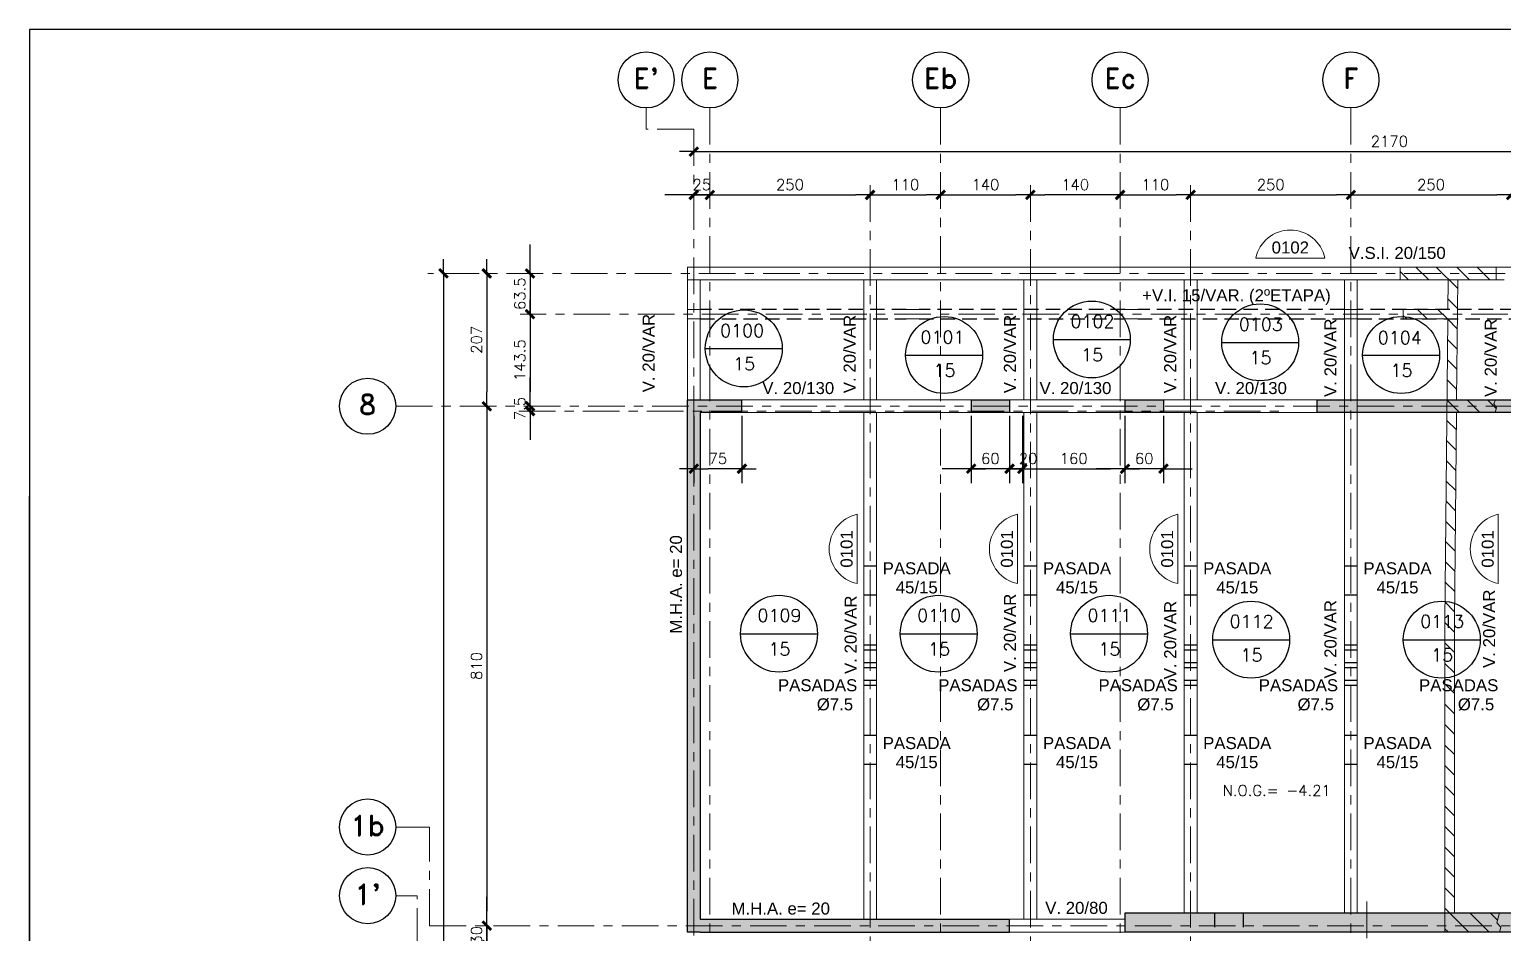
# Model space of a CAD drawing. Extents: x -4 to 6083, y -4 to 8618.
# Drawn here: x 0 to 2298, y 7210 to 8618 of the extents above; entities that cross this region are included whole.
import ezdxf
from ezdxf.enums import TextEntityAlignment as Align

# ---------------------------------------------------------------- set-up
doc = ezdxf.new("R2010")
doc.units = 0
doc.header["$LTSCALE"] = 45
doc.header["$MEASUREMENT"] = 0
for name, pattern in [('DASHED', [0.75, 0.5, -0.25]), ('Grid Line', [2.2225, 1.27, -0.3175, 0.3175, -0.3175]), ('RLE-PROYECCION', [0.71438, 0.47625, -0.23813])]:
    doc.linetypes.add(name, pattern=pattern)
doc.layers.get('0').update_dxf_attribs({"linetype": 'CONTINUOUS'})
for name, color, linetype in [('RLA-COTAS', 2, 'CONTINUOUS'), ('RLA-COTAS1', 2, 'CONTINUOUS'), ('RLA-FORMATO', 7, 'CONTINUOUS'), ('RLA-LOSAS', 3, 'CONTINUOUS'), ('RLA-MURO INV DILATADO', 2, 'DASHED')]:
    doc.layers.add(name, color=color, linetype=linetype)
for name, color, linetype, lineweight in [('RLE-EJE', 3, 'CONTINUOUS', 25), ('RLE-EJES', 1, 'Grid Line', 9), ('RLE-HATCH', 1, 'CONTINUOUS', 15), ('RLE-MURO', 5, 'CONTINUOUS', 25), ('RLE-NIVELES', 3, 'CONTINUOUS', 9), ('RLE-PROYECCION', 2, 'RLE-PROYECCION', 15), ('RLE-SOLID', 252, 'CONTINUOUS', 15), ('RLE-TEXTO-1', 9, 'CONTINUOUS', 9), ('RLE-VIGA', 3, 'CONTINUOUS', 15)]:
    doc.layers.add(name, color=color, linetype=linetype, lineweight=lineweight)
doc.styles.add('Arial_1', font='arial.ttf', dxfattribs={"height": 18.75})
doc.styles.add('ROMAND', font='romand', dxfattribs={"height": 31.5})
doc.styles.add('ROMANS', font='ROMANS.shx', dxfattribs={"height": 16.875})
doc.dimstyles.new('ING-75', dxfattribs={"dimscale": 75, "dimtxt": 0.27, "dimasz": 0.3, "dimexe": 0, "dimexo": 0, "dimgap": 0.1, "dimtad": 1, "dimdec": 1, "dimzin": 12, "dimdsep": 46, "dimtxsty": 'ROMANS', "dimblk": 'TICK1', "dimblk1": 'TICK1', "dimblk2": 'TICK1', "dimcen": 0.09, "dimclrd": 2, "dimclre": 1, "dimclrt": 3, "dimadec": 0, "dimazin": 0, "dimtfac": 1, "dimtdec": 0, "dimtix": 1, "dimtmove": 2, "dimatfit": 3, "dimldrblk": 'TICK1', "dimfxl": 0, "dimfxlon": 1, "dimtolj": 1, "dimtzin": 0, "dimarcsym": 0})

# ---------------------------------------------------------------- blocks, each defined once
blk = doc.blocks.new('TICK1')
at = {"color": 2}
for points in [[(0, 0), (-1, 0)], [(0, 0), (1, 0)]]:
    blk.add_lwpolyline(points, dxfattribs=at)
at = {"color": 2, "const_width": 0.2}
blk.add_lwpolyline([(-0.3, -0.3), (0.3, 0.3)], dxfattribs=at)
blk = doc.blocks.new('*D6')
at = {"layer": 'RLA-COTAS', "color": 2, "lineweight": -2, "transparency": 16777216}
blk.add_line((1058.8, 8427.1), (3183.8, 8427.1), dxfattribs=at)
at = {"layer": 'RLA-COTAS', "color": 2, "lineweight": -2, "transparency": 16777216, "xscale": 22.5, "yscale": 22.5, "zscale": 22.5, "rotation": 180}
blk.add_blockref('TICK1', (1036.3, 8427.1), dxfattribs=at)
at = {"layer": 'RLA-COTAS', "color": 2, "lineweight": -2, "transparency": 16777216, "xscale": 22.5, "yscale": 22.5, "zscale": 22.5}
blk.add_blockref('TICK1', (3206.3, 8427.1), dxfattribs=at)
at = {"layer": 'RLA-COTAS', "color": 3, "transparency": 16777216, "insert": (2121.3, 8443.1), "char_height": 16.88, "attachment_point": 5, "style": 'ROMANS'}
blk.add_mtext('\\A1;2170', dxfattribs=at)
blk = doc.blocks.new('*D7')
at = {"layer": 'RLA-COTAS', "color": 2, "lineweight": -2, "transparency": 16777216}
for p, q in [((1013.8, 8359.6), (991.3, 8359.6)), ((1036.3, 8359.6), (1061.3, 8359.6)), ((1083.8, 8359.6), (1106.3, 8359.6))]:
    blk.add_line(p, q, dxfattribs=at)
at = {"layer": 'RLA-COTAS', "color": 2, "lineweight": -2, "transparency": 16777216, "xscale": 22.5, "yscale": 22.5, "zscale": 22.5}
blk.add_blockref('TICK1', (1036.3, 8359.6), dxfattribs=at)
at = {"layer": 'RLA-COTAS', "color": 2, "lineweight": -2, "transparency": 16777216, "xscale": 22.5, "yscale": 22.5, "zscale": 22.5, "rotation": 180}
blk.add_blockref('TICK1', (1061.3, 8359.6), dxfattribs=at)
at = {"layer": 'RLA-COTAS', "color": 3, "transparency": 16777216, "insert": (1048.8, 8375.6), "char_height": 16.88, "attachment_point": 5, "style": 'ROMANS'}
blk.add_mtext('\\A1;25', dxfattribs=at)
blk = doc.blocks.new('*D8')
at = {"layer": 'RLA-COTAS', "color": 2, "lineweight": -2, "transparency": 16777216}
blk.add_line((1083.8, 8359.6), (1288.8, 8359.6), dxfattribs=at)
at = {"layer": 'RLA-COTAS', "color": 2, "lineweight": -2, "transparency": 16777216, "xscale": 22.5, "yscale": 22.5, "zscale": 22.5, "rotation": 180}
blk.add_blockref('TICK1', (1061.3, 8359.6), dxfattribs=at)
at = {"layer": 'RLA-COTAS', "color": 2, "lineweight": -2, "transparency": 16777216, "xscale": 22.5, "yscale": 22.5, "zscale": 22.5}
blk.add_blockref('TICK1', (1311.3, 8359.6), dxfattribs=at)
at = {"layer": 'RLA-COTAS', "color": 3, "transparency": 16777216, "insert": (1186.3, 8375.6), "char_height": 16.88, "attachment_point": 5, "style": 'ROMANS'}
blk.add_mtext('\\A1;250', dxfattribs=at)
blk = doc.blocks.new('*D9')
at = {"layer": 'RLA-COTAS', "color": 2, "lineweight": -2, "transparency": 16777216}
blk.add_line((1333.8, 8359.6), (1398.8, 8359.6), dxfattribs=at)
at = {"layer": 'RLA-COTAS', "color": 2, "lineweight": -2, "transparency": 16777216, "xscale": 22.5, "yscale": 22.5, "zscale": 22.5, "rotation": 180}
blk.add_blockref('TICK1', (1311.3, 8359.6), dxfattribs=at)
at = {"layer": 'RLA-COTAS', "color": 2, "lineweight": -2, "transparency": 16777216, "xscale": 22.5, "yscale": 22.5, "zscale": 22.5}
blk.add_blockref('TICK1', (1421.3, 8359.6), dxfattribs=at)
at = {"layer": 'RLA-COTAS', "color": 3, "transparency": 16777216, "insert": (1366.3, 8375.6), "char_height": 16.88, "attachment_point": 5, "style": 'ROMANS'}
blk.add_mtext('\\A1;110', dxfattribs=at)
blk = doc.blocks.new('*D10')
at = {"layer": 'RLA-COTAS', "color": 2, "lineweight": -2, "transparency": 16777216}
blk.add_line((1443.8, 8359.6), (1538.8, 8359.6), dxfattribs=at)
at = {"layer": 'RLA-COTAS', "color": 2, "lineweight": -2, "transparency": 16777216, "xscale": 22.5, "yscale": 22.5, "zscale": 22.5, "rotation": 180}
blk.add_blockref('TICK1', (1421.3, 8359.6), dxfattribs=at)
at = {"layer": 'RLA-COTAS', "color": 2, "lineweight": -2, "transparency": 16777216, "xscale": 22.5, "yscale": 22.5, "zscale": 22.5}
blk.add_blockref('TICK1', (1561.3, 8359.6), dxfattribs=at)
at = {"layer": 'RLA-COTAS', "color": 3, "transparency": 16777216, "insert": (1491.3, 8375.6), "char_height": 16.88, "attachment_point": 5, "style": 'ROMANS'}
blk.add_mtext('\\A1;140', dxfattribs=at)
blk = doc.blocks.new('*D11')
at = {"layer": 'RLA-COTAS', "color": 2, "lineweight": -2, "transparency": 16777216}
blk.add_line((1723.8, 8359.6), (1788.8, 8359.6), dxfattribs=at)
at = {"layer": 'RLA-COTAS', "color": 2, "lineweight": -2, "transparency": 16777216, "xscale": 22.5, "yscale": 22.5, "zscale": 22.5, "rotation": 180}
blk.add_blockref('TICK1', (1701.3, 8359.6), dxfattribs=at)
at = {"layer": 'RLA-COTAS', "color": 2, "lineweight": -2, "transparency": 16777216, "xscale": 22.5, "yscale": 22.5, "zscale": 22.5}
blk.add_blockref('TICK1', (1811.3, 8359.6), dxfattribs=at)
at = {"layer": 'RLA-COTAS', "color": 3, "transparency": 16777216, "insert": (1756.3, 8375.6), "char_height": 16.88, "attachment_point": 5, "style": 'ROMANS'}
blk.add_mtext('\\A1;110', dxfattribs=at)
blk = doc.blocks.new('*D12')
at = {"layer": 'RLA-COTAS', "color": 2, "lineweight": -2, "transparency": 16777216}
blk.add_line((1833.8, 8359.6), (2038.8, 8359.6), dxfattribs=at)
at = {"layer": 'RLA-COTAS', "color": 2, "lineweight": -2, "transparency": 16777216, "xscale": 22.5, "yscale": 22.5, "zscale": 22.5, "rotation": 180}
blk.add_blockref('TICK1', (1811.3, 8359.6), dxfattribs=at)
at = {"layer": 'RLA-COTAS', "color": 2, "lineweight": -2, "transparency": 16777216, "xscale": 22.5, "yscale": 22.5, "zscale": 22.5}
blk.add_blockref('TICK1', (2061.3, 8359.6), dxfattribs=at)
at = {"layer": 'RLA-COTAS', "color": 3, "transparency": 16777216, "insert": (1936.3, 8375.6), "char_height": 16.88, "attachment_point": 5, "style": 'ROMANS'}
blk.add_mtext('\\A1;250', dxfattribs=at)
blk = doc.blocks.new('*D13')
at = {"layer": 'RLA-COTAS', "color": 2, "lineweight": -2, "transparency": 16777216}
blk.add_line((2083.8, 8359.6), (2288.8, 8359.6), dxfattribs=at)
at = {"layer": 'RLA-COTAS', "color": 2, "lineweight": -2, "transparency": 16777216, "xscale": 22.5, "yscale": 22.5, "zscale": 22.5, "rotation": 180}
blk.add_blockref('TICK1', (2061.3, 8359.6), dxfattribs=at)
at = {"layer": 'RLA-COTAS', "color": 2, "lineweight": -2, "transparency": 16777216, "xscale": 22.5, "yscale": 22.5, "zscale": 22.5}
blk.add_blockref('TICK1', (2311.3, 8359.6), dxfattribs=at)
at = {"layer": 'RLA-COTAS', "color": 3, "transparency": 16777216, "insert": (2186.3, 8375.6), "char_height": 16.88, "attachment_point": 5, "style": 'ROMANS'}
blk.add_mtext('\\A1;250', dxfattribs=at)
blk = doc.blocks.new('*D14')
at = {"layer": 'RLA-COTAS', "color": 2, "lineweight": -2, "transparency": 16777216}
blk.add_line((2333.8, 8359.6), (2538.8, 8359.6), dxfattribs=at)
at = {"layer": 'RLA-COTAS', "color": 2, "lineweight": -2, "transparency": 16777216, "xscale": 22.5, "yscale": 22.5, "zscale": 22.5, "rotation": 180}
blk.add_blockref('TICK1', (2311.3, 8359.6), dxfattribs=at)
at = {"layer": 'RLA-COTAS', "color": 2, "lineweight": -2, "transparency": 16777216, "xscale": 22.5, "yscale": 22.5, "zscale": 22.5}
blk.add_blockref('TICK1', (2561.3, 8359.6), dxfattribs=at)
at = {"layer": 'RLA-COTAS', "color": 3, "transparency": 16777216, "insert": (2436.3, 8375.6), "char_height": 16.88, "attachment_point": 5, "style": 'ROMANS'}
blk.add_mtext('\\A1;250', dxfattribs=at)
blk = doc.blocks.new('*D31')
at = {"layer": 'RLA-COTAS', "color": 2, "lineweight": -2, "transparency": 16777216}
blk.add_line((645.9, 8214.6), (645.9, 5547.6), dxfattribs=at)
at = {"layer": 'RLA-COTAS', "color": 2, "lineweight": -2, "transparency": 16777216, "xscale": 22.5, "yscale": 22.5, "zscale": 22.5}
for p, rotation in [((645.9, 8237.1), 90), ((645.9, 5525.1), 270)]:
    blk.add_blockref('TICK1', p, dxfattribs=dict(at, rotation=rotation))
at = {"layer": 'RLA-COTAS', "color": 3, "transparency": 16777216, "insert": (629.9, 6881.1), "char_height": 16.88, "attachment_point": 5, "rotation": 90, "style": 'ROMANS'}
blk.add_mtext('\\A1;2712', dxfattribs=at)
blk = doc.blocks.new('*D32')
at = {"layer": 'RLA-COTAS', "color": 2, "lineweight": -2, "transparency": 16777216}
blk.add_line((713.4, 8214.6), (713.4, 8052.6), dxfattribs=at)
at = {"layer": 'RLA-COTAS', "color": 2, "lineweight": -2, "transparency": 16777216, "xscale": 22.5, "yscale": 22.5, "zscale": 22.5}
for p, rotation in [((713.4, 8237.1), 90), ((713.4, 8030.1), 270)]:
    blk.add_blockref('TICK1', p, dxfattribs=dict(at, rotation=rotation))
at = {"layer": 'RLA-COTAS', "color": 3, "transparency": 16777216, "insert": (697.4, 8133.6), "char_height": 16.88, "attachment_point": 5, "rotation": 90, "style": 'ROMANS'}
blk.add_mtext('\\A1;207', dxfattribs=at)
blk = doc.blocks.new('*D33')
at = {"layer": 'RLA-COTAS', "color": 2, "lineweight": -2, "transparency": 16777216}
blk.add_line((713.4, 8007.6), (713.4, 7242.7), dxfattribs=at)
at = {"layer": 'RLA-COTAS', "color": 2, "lineweight": -2, "transparency": 16777216, "xscale": 22.5, "yscale": 22.5, "zscale": 22.5}
for p, rotation in [((713.4, 8030.1), 90), ((713.4, 7220.2), 270)]:
    blk.add_blockref('TICK1', p, dxfattribs=dict(at, rotation=rotation))
at = {"layer": 'RLA-COTAS', "color": 3, "transparency": 16777216, "insert": (697.4, 7625.1), "char_height": 16.88, "attachment_point": 5, "rotation": 90, "style": 'ROMANS'}
blk.add_mtext('\\A1;810', dxfattribs=at)
blk = doc.blocks.new('*D34')
at = {"layer": 'RLA-COTAS', "color": 2, "lineweight": -2, "transparency": 16777216}
for p, q in [((713.4, 7242.7), (713.4, 7265.2)), ((713.4, 7220.2), (713.4, 7190.1)), ((713.4, 7167.6), (713.4, 7145.1))]:
    blk.add_line(p, q, dxfattribs=at)
at = {"layer": 'RLA-COTAS', "color": 2, "lineweight": -2, "transparency": 16777216, "xscale": 22.5, "yscale": 22.5, "zscale": 22.5}
for p, rotation in [((713.4, 7220.2), 270), ((713.4, 7190.1), 90)]:
    blk.add_blockref('TICK1', p, dxfattribs=dict(at, rotation=rotation))
at = {"layer": 'RLA-COTAS', "color": 3, "transparency": 16777216, "insert": (697.4, 7205.1), "char_height": 16.88, "attachment_point": 5, "rotation": 90, "style": 'ROMANS'}
blk.add_mtext('\\A1;30', dxfattribs=at)
blk = doc.blocks.new('*D35')
at = {"layer": 'RLA-COTAS', "color": 2, "lineweight": -2, "transparency": 16777216}
for p, q in [((713.4, 7212.6), (713.4, 7235.1)), ((713.4, 7190.1), (713.4, 7165.2)), ((713.4, 7142.7), (713.4, 7120.2))]:
    blk.add_line(p, q, dxfattribs=at)
at = {"layer": 'RLA-COTAS', "color": 2, "lineweight": -2, "transparency": 16777216, "xscale": 22.5, "yscale": 22.5, "zscale": 22.5}
for p, rotation in [((713.4, 7190.1), 270), ((713.4, 7165.2), 90)]:
    blk.add_blockref('TICK1', p, dxfattribs=dict(at, rotation=rotation))
at = {"layer": 'RLA-COTAS', "color": 3, "transparency": 16777216, "insert": (697.4, 7177.6), "char_height": 16.88, "attachment_point": 5, "rotation": 90, "style": 'ROMANS'}
blk.add_mtext('\\A1;25', dxfattribs=at)
blk = doc.blocks.new('*D50')
at = {"layer": 'RLA-COTAS', "color": 2, "lineweight": -2, "transparency": 16777216}
for p, q in [((780.9, 8259.6), (780.9, 8282.1)), ((780.9, 8237.1), (780.9, 8173.6)), ((780.9, 8151.1), (780.9, 8128.6))]:
    blk.add_line(p, q, dxfattribs=at)
at = {"layer": 'RLA-COTAS', "color": 2, "lineweight": -2, "transparency": 16777216, "xscale": 22.5, "yscale": 22.5, "zscale": 22.5}
for p, rotation in [((780.9, 8237.1), 270), ((780.9, 8173.6), 90)]:
    blk.add_blockref('TICK1', p, dxfattribs=dict(at, rotation=rotation))
at = {"layer": 'RLA-COTAS', "color": 3, "transparency": 16777216, "insert": (764.9, 8205.4), "char_height": 16.88, "attachment_point": 5, "rotation": 90, "style": 'ROMANS'}
blk.add_mtext('\\A1;63.5', dxfattribs=at)
blk = doc.blocks.new('*D51')
at = {"layer": 'RLA-COTAS', "color": 2, "lineweight": -2, "transparency": 16777216}
blk.add_line((780.9, 8151.1), (780.9, 8052.6), dxfattribs=at)
at = {"layer": 'RLA-COTAS', "color": 2, "lineweight": -2, "transparency": 16777216, "xscale": 22.5, "yscale": 22.5, "zscale": 22.5}
for p, rotation in [((780.9, 8173.6), 90), ((780.9, 8030.1), 270)]:
    blk.add_blockref('TICK1', p, dxfattribs=dict(at, rotation=rotation))
at = {"layer": 'RLA-COTAS', "color": 3, "transparency": 16777216, "insert": (764.9, 8101.9), "char_height": 16.88, "attachment_point": 5, "rotation": 90, "style": 'ROMANS'}
blk.add_mtext('\\A1;143.5', dxfattribs=at)
blk = doc.blocks.new('*D52')
at = {"layer": 'RLA-COTAS', "color": 2, "lineweight": -2, "transparency": 16777216}
for p, q in [((780.9, 8052.6), (780.9, 8075.1)), ((780.9, 8030.1), (780.9, 8022.6)), ((780.9, 8000.1), (780.9, 7977.6))]:
    blk.add_line(p, q, dxfattribs=at)
at = {"layer": 'RLA-COTAS', "color": 2, "lineweight": -2, "transparency": 16777216, "xscale": 22.5, "yscale": 22.5, "zscale": 22.5}
for p, rotation in [((780.9, 8030.1), 270), ((780.9, 8022.6), 90)]:
    blk.add_blockref('TICK1', p, dxfattribs=dict(at, rotation=rotation))
at = {"layer": 'RLA-COTAS', "color": 3, "transparency": 16777216, "insert": (764.9, 8026.4), "char_height": 16.88, "attachment_point": 5, "rotation": 90, "style": 'ROMANS'}
blk.add_mtext('\\A1;7.5', dxfattribs=at)
blk = doc.blocks.new('*D109')
at = {"layer": 'RLA-COTAS', "color": 2, "lineweight": -2, "transparency": 16777216}
blk.add_line((1678.8, 8359.6), (1583.8, 8359.6), dxfattribs=at)
at = {"layer": 'RLA-COTAS', "color": 2, "lineweight": -2, "transparency": 16777216, "xscale": 22.5, "yscale": 22.5, "zscale": 22.5, "rotation": 180}
blk.add_blockref('TICK1', (1561.3, 8359.6), dxfattribs=at)
at = {"layer": 'RLA-COTAS', "color": 2, "lineweight": -2, "transparency": 16777216, "xscale": 22.5, "yscale": 22.5, "zscale": 22.5}
blk.add_blockref('TICK1', (1701.3, 8359.6), dxfattribs=at)
at = {"layer": 'RLA-COTAS', "color": 3, "transparency": 16777216, "insert": (1631.3, 8375.6), "char_height": 16.88, "attachment_point": 5, "style": 'ROMANS'}
blk.add_mtext('\\A1;140', dxfattribs=at)
blk = doc.blocks.new('*D122')
at = {"layer": 'RLA-COTAS1', "color": 1, "lineweight": -2, "transparency": 16777216}
for p, q in [((1468.9, 8015.1), (1468.9, 7910.1)), ((1528.9, 8015.1), (1528.9, 7910.1))]:
    blk.add_line(p, q, dxfattribs=at)
at = {"layer": 'RLA-COTAS1', "color": 2, "lineweight": -2, "transparency": 16777216}
for p, q in [((1446.4, 7932.6), (1423.9, 7932.6)), ((1528.9, 7932.6), (1468.9, 7932.6)), ((1551.4, 7932.6), (1573.9, 7932.6))]:
    blk.add_line(p, q, dxfattribs=at)
at = {"layer": 'RLA-COTAS1', "color": 2, "lineweight": -2, "transparency": 16777216, "xscale": 22.5, "yscale": 22.5, "zscale": 22.5}
blk.add_blockref('TICK1', (1468.9, 7932.6), dxfattribs=at)
at = {"layer": 'RLA-COTAS1', "color": 2, "lineweight": -2, "transparency": 16777216, "xscale": 22.5, "yscale": 22.5, "zscale": 22.5, "rotation": 180}
blk.add_blockref('TICK1', (1528.9, 7932.6), dxfattribs=at)
at = {"layer": 'RLA-COTAS1', "color": 3, "transparency": 16777216, "insert": (1498.9, 7948.6), "char_height": 16.88, "attachment_point": 5, "style": 'ROMANS'}
blk.add_mtext('\\A1;60', dxfattribs=at)
blk = doc.blocks.new('*D123')
at = {"layer": 'RLA-COTAS1', "color": 1, "lineweight": -2, "transparency": 16777216}
for p, q in [((1528.9, 8015.1), (1528.9, 7910.1)), ((1548.8, 7989.5), (1548.8, 7910.1))]:
    blk.add_line(p, q, dxfattribs=at)
at = {"layer": 'RLA-COTAS1', "color": 2, "lineweight": -2, "transparency": 16777216}
for p, q in [((1506.4, 7932.6), (1483.9, 7932.6)), ((1528.9, 7932.6), (1548.8, 7932.6)), ((1571.3, 7932.6), (1593.8, 7932.6))]:
    blk.add_line(p, q, dxfattribs=at)
at = {"layer": 'RLA-COTAS1', "color": 2, "lineweight": -2, "transparency": 16777216, "xscale": 22.5, "yscale": 22.5, "zscale": 22.5}
blk.add_blockref('TICK1', (1528.9, 7932.6), dxfattribs=at)
at = {"layer": 'RLA-COTAS1', "color": 2, "lineweight": -2, "transparency": 16777216, "xscale": 22.5, "yscale": 22.5, "zscale": 22.5, "rotation": 180}
blk.add_blockref('TICK1', (1548.8, 7932.6), dxfattribs=at)
at = {"layer": 'RLA-COTAS1', "color": 3, "transparency": 16777216, "insert": (1557.8, 7948.6), "char_height": 16.88, "attachment_point": 5, "style": 'ROMANS'}
blk.add_mtext('\\A1;20', dxfattribs=at)
blk = doc.blocks.new('*D124')
at = {"layer": 'RLA-COTAS1', "color": 1, "lineweight": -2, "transparency": 16777216}
for p, q in [((1036.3, 8015.1), (1036.3, 7910.1)), ((1111.3, 8015.1), (1111.3, 7910.1))]:
    blk.add_line(p, q, dxfattribs=at)
at = {"layer": 'RLA-COTAS1', "color": 2, "lineweight": -2, "transparency": 16777216}
blk.add_line((1088.8, 7932.6), (1058.8, 7932.6), dxfattribs=at)
at = {"layer": 'RLA-COTAS1', "color": 2, "lineweight": -2, "transparency": 16777216, "xscale": 22.5, "yscale": 22.5, "zscale": 22.5, "rotation": 180}
blk.add_blockref('TICK1', (1036.3, 7932.6), dxfattribs=at)
at = {"layer": 'RLA-COTAS1', "color": 2, "lineweight": -2, "transparency": 16777216, "xscale": 22.5, "yscale": 22.5, "zscale": 22.5}
blk.add_blockref('TICK1', (1111.3, 7932.6), dxfattribs=at)
at = {"layer": 'RLA-COTAS1', "color": 3, "transparency": 16777216, "insert": (1073.8, 7948.6), "char_height": 16.88, "attachment_point": 5, "style": 'ROMANS'}
blk.add_mtext('\\A1;75', dxfattribs=at)
blk = doc.blocks.new('*D126')
at = {"layer": 'RLA-COTAS1', "color": 1, "lineweight": -2, "transparency": 16777216}
for p, q in [((1708.9, 8015.1), (1708.9, 7910.1)), ((1768.9, 8015.1), (1768.9, 7910.1))]:
    blk.add_line(p, q, dxfattribs=at)
at = {"layer": 'RLA-COTAS1', "color": 2, "lineweight": -2, "transparency": 16777216}
for p, q in [((1686.4, 7932.6), (1663.9, 7932.6)), ((1768.9, 7932.6), (1708.9, 7932.6)), ((1791.4, 7932.6), (1813.9, 7932.6))]:
    blk.add_line(p, q, dxfattribs=at)
at = {"layer": 'RLA-COTAS1', "color": 2, "lineweight": -2, "transparency": 16777216, "xscale": 22.5, "yscale": 22.5, "zscale": 22.5}
blk.add_blockref('TICK1', (1708.9, 7932.6), dxfattribs=at)
at = {"layer": 'RLA-COTAS1', "color": 2, "lineweight": -2, "transparency": 16777216, "xscale": 22.5, "yscale": 22.5, "zscale": 22.5, "rotation": 180}
blk.add_blockref('TICK1', (1768.9, 7932.6), dxfattribs=at)
at = {"layer": 'RLA-COTAS1', "color": 3, "transparency": 16777216, "insert": (1738.9, 7948.6), "char_height": 16.88, "attachment_point": 5, "style": 'ROMANS'}
blk.add_mtext('\\A1;60', dxfattribs=at)
blk = doc.blocks.new('*D127')
at = {"layer": 'RLA-COTAS1', "color": 1, "lineweight": -2, "transparency": 16777216}
for p, q in [((1548.8, 8015.1), (1548.8, 7910.1)), ((1708.9, 8015.1), (1708.9, 7910.1))]:
    blk.add_line(p, q, dxfattribs=at)
at = {"layer": 'RLA-COTAS1', "color": 2, "lineweight": -2, "transparency": 16777216}
blk.add_line((1571.3, 7932.6), (1686.4, 7932.6), dxfattribs=at)
at = {"layer": 'RLA-COTAS1', "color": 2, "lineweight": -2, "transparency": 16777216, "xscale": 22.5, "yscale": 22.5, "zscale": 22.5, "rotation": 180}
blk.add_blockref('TICK1', (1548.8, 7932.6), dxfattribs=at)
at = {"layer": 'RLA-COTAS1', "color": 2, "lineweight": -2, "transparency": 16777216, "xscale": 22.5, "yscale": 22.5, "zscale": 22.5}
blk.add_blockref('TICK1', (1708.9, 7932.6), dxfattribs=at)
at = {"layer": 'RLA-COTAS1', "color": 3, "transparency": 16777216, "insert": (1628.9, 7948.6), "char_height": 16.88, "attachment_point": 5, "style": 'ROMANS'}
blk.add_mtext('\\A1;160', dxfattribs=at)

msp = doc.modelspace()

# ---------------------------------------------------------------- hatches: boundary and pattern name
at = {"layer": 'RLE-HATCH'}
h = msp.add_hatch(dxfattribs=at)
h.set_pattern_fill('FP_3', color=256, style=0, pattern_type=2)
h.set_pattern_definition([(135, (3368.525, 6754.953), (-15.9099, -15.9099), [])])
h.paths.add_polyline_path([(2292.961, 7210.153), (2295.31, 7218.055), (2288.946, 7224.419), (2292.961, 7240.153), (2222.961, 7240.153), (2222.961, 7694.718), (2226.083, 8020.137), (2286.348, 8020.137), (2288.358, 8027.637), (2284.047, 8033.793), (2287.006, 8040.137), (2226.274, 8040.137), (2228.031, 8227.137), (2287.961, 8227.137), (2287.961, 8247.137), (2137.961, 8247.137), (2137.961, 8227.137), (2213.072, 8227.137), (2212.63, 8181.096), (2142.961, 8181.096), (2142.961, 8166.096), (2212.486, 8166.096), (2207.961, 7694.718), (2207.961, 7210.153)])
at = {"layer": 'RLE-SOLID'}
for points in [[(1046.322, 7210.153), (1046.322, 8040.137), (1026.322, 8040.137), (1026.322, 7210.153)], [(1708.948, 8040.137), (1708.948, 8020.137), (1768.948, 8020.137), (1768.948, 8040.137)], [(3203.823, 8020.137), (3203.823, 8040.137), (2008.848, 8040.137), (2008.848, 8020.137), (3005.263, 8020.137)], [(3216.323, 7210.153), (3216.323, 7240.153), (1708.948, 7240.153), (1708.948, 7210.153), (2559.402, 7210.153)], [(1528.948, 7230.17), (1046.322, 7230.17), (1046.322, 7210.153), (1528.948, 7210.153)]]:
    msp.add_hatch(color=256, dxfattribs=at).paths.add_polyline_path(points)
h = msp.add_hatch(color=256, dxfattribs=at)
h.paths.add_polyline_path([(1111.322, 8020.137), (1111.322, 8040.137), (1046.322, 8040.137), (1046.322, 8020.137)])
h.paths.add_polyline_path([(1468.948, 8040.137), (1468.948, 8020.137), (1528.948, 8020.137), (1528.948, 8040.137)])

# ---------------------------------------------------------------- linework, layer by layer
at = {"layer": 'RLA-FORMATO', "color": 6, "linetype": 'Continuous'}
for p, q in [((0, 8617.5), (0, 0)), ((6082.5, 8617.5), (0, 8617.5)), ((0, 0), (0, 7890))]:
    msp.add_line(p, q, dxfattribs=at)
at = {"layer": 'RLA-LOSAS'}
for p, q in [((1054.242, 8120.177), (1174.242, 8120.177)), ((1597.148, 8134.142), (1717.148, 8134.142)), ((1859.8, 8129.703), (1979.8, 8129.703)), ((1366.785, 8109.93), (1486.785, 8109.93)), ((2079.636, 8109.93), (2199.636, 8109.93)), ((1109.227, 7675.432), (1229.227, 7675.432)), ((1358.328, 7675.432), (1478.328, 7675.432)), ((1624.031, 7675.432), (1744.031, 7675.432)), ((1845.779, 7666.081), (1965.779, 7666.081)), ((2143.051, 7666.081), (2263.051, 7666.081))]:
    msp.add_line(p, q, dxfattribs=at)
for centre in [(1657.148, 8134.142), (1919.8, 8129.703), (1114.242, 8120.177), (1426.785, 8109.93), (2139.636, 8109.93), (1169.227, 7675.432), (1418.328, 7675.432), (1684.031, 7675.432), (1905.779, 7666.081), (2203.051, 7666.081)]:
    msp.add_circle(centre, 60, dxfattribs=at)
at = {"layer": 'RLA-MURO INV DILATADO'}
for p, q in [((1367.635, 8181.096), (1046.322, 8181.096)), ((1708.948, 8181.096), (1387.635, 8181.096)), ((2051.323, 8181.096), (1728.948, 8181.096)), ((2384.323, 8181.096), (2071.323, 8181.096)), ((1046.322, 8166.096), (1367.635, 8166.096)), ((1387.635, 8166.096), (1708.948, 8166.096)), ((1728.948, 8166.096), (2051.323, 8166.096)), ((2071.323, 8166.096), (2384.323, 8166.096)), ((1321.323, 7780.976), (1301.323, 7780.976)), ((1321.323, 7780.976), (1301.323, 7780.976)), ((1571.323, 7780.976), (1551.323, 7780.976)), ((1571.323, 7780.976), (1551.323, 7780.976)), ((1821.323, 7780.976), (1801.323, 7780.976)), ((1821.323, 7780.976), (1801.323, 7780.976)), ((2071.323, 7780.976), (2051.323, 7780.976)), ((1301.323, 7735.976), (1321.323, 7735.976)), ((1301.323, 7735.976), (1321.323, 7735.976)), ((1551.323, 7735.976), (1571.323, 7735.976)), ((1551.323, 7735.976), (1571.323, 7735.976)), ((1801.323, 7735.976), (1821.323, 7735.976)), ((1801.323, 7735.976), (1821.323, 7735.976)), ((2051.323, 7735.976), (2071.323, 7735.976)), ((1321.323, 7657.645), (1301.323, 7657.645)), ((1571.323, 7657.645), (1551.323, 7657.645)), ((1821.323, 7657.645), (1801.323, 7657.645)), ((2071.323, 7657.645), (2051.323, 7657.645)), ((1301.323, 7650.145), (1321.323, 7650.145)), ((1321.323, 7630.145), (1301.323, 7630.145)), ((1551.323, 7650.145), (1571.323, 7650.145)), ((1571.323, 7630.145), (1551.323, 7630.145)), ((1801.323, 7650.145), (1821.323, 7650.145)), ((1821.323, 7630.145), (1801.323, 7630.145)), ((2051.323, 7650.145), (2071.323, 7650.145)), ((2071.323, 7630.145), (2051.323, 7630.145)), ((1301.323, 7622.645), (1321.323, 7622.645)), ((1551.323, 7622.645), (1571.323, 7622.645)), ((1801.323, 7622.645), (1821.323, 7622.645)), ((2051.323, 7622.645), (2071.323, 7622.645)), ((1321.323, 7602.645), (1301.323, 7602.645)), ((1301.323, 7595.145), (1321.323, 7595.145)), ((1571.323, 7602.645), (1551.323, 7602.645)), ((1551.323, 7595.145), (1571.323, 7595.145)), ((1821.323, 7602.645), (1801.323, 7602.645)), ((1801.323, 7595.145), (1821.323, 7595.145)), ((2071.323, 7602.645), (2051.323, 7602.645)), ((2051.323, 7595.145), (2071.323, 7595.145)), ((1321.323, 7516.815), (1301.323, 7516.815)), ((1571.323, 7516.815), (1551.323, 7516.815)), ((1821.323, 7516.815), (1801.323, 7516.815)), ((2071.323, 7516.815), (2051.323, 7516.815)), ((1301.323, 7471.815), (1321.323, 7471.815)), ((1551.323, 7471.815), (1571.323, 7471.815)), ((1801.323, 7471.815), (1821.323, 7471.815)), ((2051.323, 7471.815), (2071.323, 7471.815)), ((1848.323, 7240.153), (1848.323, 7210.153)), ((1893.323, 7240.153), (1893.323, 7210.153))]:
    msp.add_line(p, q, dxfattribs=at)
at = {"layer": 'RLE-EJE'}
for centre in [(961.991, 8538.887), (1061.323, 8538.887), (1421.323, 8538.887), (1701.323, 8538.887), (2061.323, 8538.887), (527.572, 8030.137), (527.572, 7374.007), (527.572, 7266.981)]:
    msp.add_circle(centre, 43.75, dxfattribs=at)
at = {"layer": 'RLE-EJES'}
for p, q in [((961.991, 8462.19), (961.991, 8495.137)), ((1061.323, 8495.137), (1061.323, 5260.137)), ((1421.323, 8495.137), (1421.323, 6468.294)), ((1701.323, 8495.137), (1701.323, 6468.294)), ((2061.323, 8495.137), (2061.323, 5260.137)), ((1036.322, 8462.19), (961.991, 8462.19)), ((1036.322, 8462.19), (1036.322, 5294.591)), ((1311.322, 8374.887), (1311.322, 7104.887)), ((1561.323, 8374.887), (1561.323, 7104.887)), ((1811.323, 8374.887), (1811.323, 7104.887)), ((3301.823, 8237.137), (621.323, 8237.137)), ((3206.323, 8173.596), (765.217, 8173.596)), ((571.322, 8030.137), (3888.702, 8030.137)), ((763.217, 8022.637), (1953.217, 8022.637)), ((623.947, 7374.007), (571.322, 7374.007)), ((623.947, 7220.153), (623.947, 7374.007)), ((604.815, 7266.981), (571.322, 7266.981)), ((604.815, 7190.137), (604.815, 7266.981)), ((2086.323, 7257.802), (2086.323, 5291.384)), ((623.947, 7220.153), (3888.702, 7220.153))]:
    msp.add_line(p, q, dxfattribs=at)
at = {"layer": 'RLE-HATCH'}
for p, q in [((2287.961, 8247.137), (2137.961, 8247.137)), ((2137.961, 8247.137), (2137.961, 8227.137)), ((2137.961, 8227.137), (2213.072, 8227.137)), ((2213.072, 8227.137), (2212.63, 8181.096)), ((2226.274, 8040.137), (2228.031, 8227.137)), ((2228.031, 8227.137), (2287.961, 8227.137)), ((2287.961, 8227.137), (2287.961, 8247.137)), ((2212.63, 8181.096), (2142.961, 8181.096)), ((2142.961, 8181.096), (2142.961, 8166.096)), ((2142.961, 8166.096), (2212.486, 8166.096)), ((2212.486, 8166.096), (2207.961, 7694.718)), ((2222.961, 7694.718), (2226.083, 8020.137)), ((2226.083, 8020.137), (2286.348, 8020.137)), ((2287.006, 8040.137), (2226.274, 8040.137)), ((2284.047, 8033.793), (2287.006, 8040.137)), ((2288.358, 8027.637), (2284.047, 8033.793)), ((2286.348, 8020.137), (2288.358, 8027.637)), ((2207.961, 7694.718), (2207.961, 7210.153)), ((2222.961, 7240.153), (2222.961, 7694.718)), ((2292.961, 7240.153), (2222.961, 7240.153)), ((2288.946, 7224.419), (2292.961, 7240.153)), ((2295.31, 7218.055), (2288.946, 7224.419)), ((2292.961, 7210.153), (2295.31, 7218.055)), ((2207.961, 7210.153), (2292.961, 7210.153))]:
    msp.add_line(p, q, dxfattribs=at)
at = {"layer": 'RLE-MURO'}
for p, q in [((1026.322, 7210.153), (1026.322, 8040.137)), ((1026.322, 8040.137), (1111.322, 8040.137)), ((1046.322, 8020.137), (1046.322, 7230.153)), ((1111.322, 8020.137), (1046.322, 8020.137)), ((1111.322, 8020.137), (1111.322, 8040.137)), ((1468.948, 8040.137), (1468.948, 8020.137)), ((1468.948, 8040.137), (1528.948, 8040.137)), ((1528.948, 8020.137), (1468.948, 8020.137)), ((1528.948, 8040.137), (1528.948, 8020.137)), ((2008.848, 8020.137), (2008.848, 8040.137)), ((2008.848, 8040.137), (3216.323, 8040.137)), ((3186.323, 8020.137), (2008.848, 8020.137)), ((1708.948, 7240.153), (3186.323, 7240.153)), ((1708.948, 7210.153), (1708.948, 7240.153)), ((1046.322, 7230.153), (1528.948, 7230.153)), ((1528.948, 7210.153), (1528.948, 7230.153)), ((1046.322, 7210.153), (1026.322, 7210.153)), ((1046.322, 7210.153), (1528.948, 7210.153)), ((3216.323, 7210.153), (1708.948, 7210.153))]:
    msp.add_line(p, q, dxfattribs=at)
msp.add_lwpolyline([(1768.948, 8020.137), (1708.948, 8020.137), (1708.948, 8040.137), (1768.948, 8040.137)], close=True, dxfattribs=at)
at = {"layer": 'RLE-PROYECCION'}
for p, q in [((1046.322, 8227.137), (1026.322, 8227.137)), ((2051.323, 8227.137), (2071.323, 8227.137)), ((1046.322, 8181.096), (1026.322, 8181.096)), ((1387.635, 8181.096), (1367.635, 8181.096)), ((1728.948, 8181.096), (1708.948, 8181.096)), ((2071.323, 8181.096), (2051.323, 8181.096)), ((1026.322, 8166.096), (1046.322, 8166.096)), ((1367.635, 8166.096), (1387.635, 8166.096)), ((1708.948, 8166.096), (1728.948, 8166.096)), ((2051.323, 8166.096), (2071.323, 8166.096)), ((2051.323, 8020.137), (2051.323, 8040.132)), ((2071.323, 8040.132), (2071.323, 8020.137))]:
    msp.add_line(p, q, dxfattribs=at)
for points in [[(1367.64, 8227.137), (1374.303, 8227.137), (1380.967, 8227.137), (1387.63, 8227.137)], [(1708.953, 8227.137), (1715.616, 8227.137), (1722.279, 8227.137), (1728.943, 8227.137)]]:
    msp.add_open_spline(points, degree=3, dxfattribs=at)
at = {"layer": 'RLE-TEXTO-1'}
for p, q in [((1912.864, 8261.032), (2020.864, 8261.032)), ((1291.227, 7753.581), (1291.227, 7861.581)), ((1541.227, 7753.581), (1541.227, 7861.581)), ((1791.227, 7753.581), (1791.227, 7861.581)), ((2291.227, 7753.581), (2291.227, 7861.581))]:
    msp.add_line(p, q, dxfattribs=at)
for centre, start, end in [((1966.864, 8249.544), 12.010217, 167.989783), ((1302.715, 7807.581), 102.010217, 257.989783), ((1552.715, 7807.581), 102.010217, 257.989783), ((1802.715, 7807.581), 102.010217, 257.989783), ((2302.715, 7807.581), 102.010217, 257.989783)]:
    msp.add_arc(centre, 55.208, start, end, dxfattribs=at)
at = {"layer": 'RLE-VIGA'}
for p, q in [((1026.322, 8227.137), (1026.322, 8247.137)), ((1026.322, 8247.137), (2225.278, 8247.137)), ((1026.322, 8040.137), (1026.322, 8227.137)), ((1046.322, 8227.137), (1046.322, 8040.137)), ((1367.635, 8227.137), (1046.322, 8227.137)), ((1301.322, 8227.137), (1301.322, 8040.137)), ((1321.322, 8227.137), (1321.322, 8040.137)), ((1708.948, 8227.137), (1387.635, 8227.137)), ((1551.323, 8227.137), (1551.323, 8040.137)), ((1571.323, 8227.137), (1571.323, 8040.137)), ((2051.323, 8227.137), (1728.948, 8227.137)), ((1801.323, 8227.137), (1801.323, 8040.137)), ((1821.323, 8227.137), (1821.323, 8040.137)), ((2051.323, 8227.137), (2051.323, 8040.137)), ((2225.278, 8227.137), (2071.323, 8227.137)), ((2071.323, 8227.137), (2071.323, 8040.137)), ((2225.278, 8247.137), (2375.278, 8247.137)), ((2300.389, 8227.137), (2225.278, 8227.137)), ((1468.948, 8040.137), (1111.322, 8040.137)), ((1468.948, 8020.137), (1111.322, 8020.137)), ((1301.322, 8020.137), (1301.322, 7389.653)), ((1321.322, 8020.137), (1321.322, 7230.153)), ((1528.948, 8040.137), (2008.848, 8040.137)), ((2008.848, 8020.137), (1528.948, 8020.137)), ((1551.323, 8020.137), (1551.323, 7500.153)), ((1571.323, 8020.137), (1571.323, 7500.153)), ((1801.323, 8020.137), (1801.323, 7500.153)), ((1821.323, 8020.137), (1821.323, 7500.153)), ((2051.323, 8020.137), (2051.323, 7610.153)), ((2071.323, 8020.137), (2071.323, 7610.153)), ((2051.323, 7610.153), (2051.323, 7240.153)), ((2071.323, 7610.153), (2071.323, 7240.153)), ((1551.323, 7500.153), (1551.323, 7230.153)), ((1571.323, 7500.153), (1571.323, 7230.153)), ((1801.323, 7500.153), (1801.323, 7240.153)), ((1821.323, 7500.153), (1821.323, 7240.153)), ((1301.322, 7389.653), (1301.322, 7230.153)), ((1528.948, 7230.153), (1708.948, 7230.153)), ((1528.948, 7210.153), (1708.948, 7210.153))]:
    msp.add_line(p, q, dxfattribs=at)

# ---------------------------------------------------------------- texts
at = {"layer": 'RLA-LOSAS', "char_height": 20, "width": 1, "attachment_point": 2, "line_spacing_factor": 0.941778, "style": 'ROMAND'}
for s, insert in [('0100', (1111.618, 8157.993)), ('0102', (1658.122, 8172.304)), ('0103', (1920.773, 8167.865)), ('0101', (1424.161, 8147.746)), ('0104', (2137.454, 8147.04)), ('15', (1657.729, 8120.193)), ('15', (1920.381, 8115.754)), ('15', (1114.823, 8106.228)), ('15', (1427.366, 8095.981)), ('15', (2140.217, 8095.981)), ('0109', (1169.901, 7713.936)), ('0110', (1419.002, 7713.936)), ('0111', (1684.705, 7713.936)), ('0112', (1906.453, 7704.585)), ('0113', (2203.725, 7704.585)), ('15', (1169.808, 7661.483)), ('15', (1418.909, 7661.483)), ('15', (1684.612, 7661.483)), ('15', (1906.36, 7652.132)), ('15', (2203.632, 7652.132))]:
    msp.add_mtext(s, dxfattribs=dict(at, insert=insert))
at = {"layer": 'RLE-EJE', "color": 5, "char_height": 31.25, "width": 1, "attachment_point": 2, "line_spacing_factor": 0.941778, "style": 'ROMAND'}
for s, insert in [("E'", (962, 8557.203)), ('E', (1061.332, 8557.203)), ('Eb', (1421.332, 8557.203)), ('Ec', (1701.332, 8557.203)), ('F', (2061.332, 8557.203)), ('8', (527.379, 8048.268)), ('1b', (527.379, 7392.138)), ("1'", (527.379, 7285.113))]:
    msp.add_mtext(s, dxfattribs=dict(at, insert=insert))
at = {"layer": 'RLE-NIVELES', "insert": (1945.534, 7430.991), "char_height": 16.875, "width": 195.58213, "attachment_point": 5, "line_spacing_factor": 0.941778, "style": 'ROMANS'}
msp.add_mtext('N.O.G.= -4.21', dxfattribs=at)
at = {"layer": 'RLE-TEXTO-1', "style": 'Arial_1'}
msp.add_text('0102', height=18.75, dxfattribs=at).set_placement((1966.824, 8268.226), align=Align.CENTER)
for p in [(1284.033, 7807.54), (1534.033, 7807.54), (1784.033, 7807.54), (2284.033, 7807.54)]:
    msp.add_text('0101', height=18.75, rotation=90, dxfattribs=at).set_placement(p, align=Align.CENTER)
at = {"layer": 'RLE-TEXTO-1', "char_height": 18.75, "attachment_point": 2, "line_spacing_factor": 0.941778, "style": 'Arial_1'}
for s, insert, width in [('V.S.I. 20/150', (2133.5, 8278.448), 181.34962), ('+V.I. 15/VAR. (2ºETAPA)', (1882.764, 8212.407), 351.45098), ('V. 20/130', (1199.261, 8067.821), 134.29054), ('V. 20/130', (1631.653, 8067.821), 134.29054), ('V. 20/130', (1905.42, 8067.821), 134.29054), ('PASADA ', (1384.021, 7786.754), 183.41563), ('PASADA ', (1634.021, 7786.754), 183.41563), ('PASADA ', (1884.021, 7786.754), 183.41563), ('PASADA ', (2134.021, 7786.754), 183.41563), ('45/15', (1384.021, 7756.988), 183.41563), ('45/15', (1634.021, 7756.988), 183.41563), ('45/15', (1884.021, 7756.988), 183.41563), ('45/15', (2134.021, 7756.988), 183.41563), ('PASADAS ', (1229.452, 7604.443), 183.41563), ('PASADAS ', (1479.452, 7604.443), 183.41563), ('PASADAS ', (1729.452, 7604.443), 183.41563), ('PASADAS ', (1979.452, 7604.443), 183.41563), ('PASADAS ', (2229.452, 7604.443), 183.41563), ('Ø7.5', (1256.494, 7574.678), 183.41563), ('Ø7.5', (1506.495, 7574.678), 183.41563), ('Ø7.5', (1756.495, 7574.678), 183.41563), ('Ø7.5', (2006.495, 7574.678), 183.41563), ('Ø7.5', (2256.495, 7574.678), 183.41563), ('PASADA ', (1384.021, 7514.302), 183.41563), ('PASADA ', (1634.021, 7514.302), 183.41563), ('PASADA ', (1884.021, 7514.302), 183.41563), ('PASADA ', (2134.021, 7514.302), 183.41563), ('45/15', (1384.021, 7484.536), 183.41563), ('45/15', (1634.021, 7484.536), 183.41563), ('45/15', (1884.021, 7484.536), 183.41563), ('45/15', (2134.021, 7484.536), 183.41563), ('M.H.A. e= 20', (1171.937, 7256.32), 183.41563), ('V. 20/80', (1633.221, 7257.394), 116.84425)]:
    msp.add_mtext(s, dxfattribs=dict(at, insert=insert, width=width))
at = {"layer": 'RLE-TEXTO-1', "char_height": 18.75, "attachment_point": 2, "rotation": 90, "line_spacing_factor": 0.941778, "style": 'Arial_1'}
for s, insert, width in [('V. 20/VAR', (956.403, 8112.988), 116.84425), ('V. 20/VAR', (1270.011, 8111.533), 154.95063), ('V. 20/VAR', (1520.012, 8111.533), 154.95063), ('V. 20/VAR', (1770.012, 8111.533), 154.95063), ('V. 20/VAR', (2020.012, 8105.754), 157.45063), ('V. 20/VAR', (2270.012, 8105.705), 154.95063), ('M.H.A. e= 20', (999.086, 7752.253), 183.41563), ('V. 20/VAR', (1271.564, 7673.786), 139.85241), ('V. 20/VAR', (1520.012, 7676.694), 138.49337), ('V. 20/VAR', (1770.012, 7665.491), 138.61962), ('V. 20/VAR', (2020.012, 7666.843), 138.92549), ('V. 20/VAR', (2267.583, 7683.229), 163.52881)]:
    msp.add_mtext(s, dxfattribs=dict(at, insert=insert, width=width))

# ---------------------------------------------------------------- dimensions: what is measured, and where the dimension line sits
at = {"layer": 'RLA-COTAS'}
for base, p1, p2, picture, middle in [((3206.323, 8427.143), (1036.322, 8434.643), (3206.323, 8434.643), '*D6', (2121.323, 8443.08)), ((1061.323, 8359.643), (1036.322, 8367.143), (1061.323, 8367.143), '*D7', (1048.823, 8375.58)), ((1311.322, 8359.643), (1061.323, 8367.143), (1311.322, 8367.143), '*D8', (1186.323, 8375.58)), ((1421.323, 8359.643), (1311.322, 8367.143), (1421.323, 8367.143), '*D9', (1366.323, 8375.58)), ((1561.323, 8359.643), (1421.323, 8367.143), (1561.323, 8367.143), '*D10', (1491.323, 8375.58)), ((1811.323, 8359.643), (1701.323, 8367.143), (1811.323, 8367.143), '*D11', (1756.323, 8375.58)), ((2061.323, 8359.643), (1811.323, 8367.143), (2061.323, 8367.143), '*D12', (1936.323, 8375.58)), ((2311.323, 8359.643), (2061.323, 8367.143), (2311.323, 8367.143), '*D13', (2186.323, 8375.58)), ((2561.323, 8359.643), (2311.323, 8367.143), (2561.323, 8367.143), '*D14', (2436.323, 8375.58))]:
    dim = msp.add_linear_dim(base=base, p1=p1, p2=p2, dimstyle='ING-75', override={"dimexe": 0, "dimexo": 0, "dimdec": 1, "dimfxl": 0, "dimfxlon": 1}, dxfattribs=at)
    dim.commit()
    dim.dimension.update_dxf_attribs({"geometry": picture, "text_midpoint": middle})
for base, p1, p2, angle, picture, middle in [((1561.323, 8359.643), (1701.323, 8367.143), (1561.323, 8367.143), 180, '*D109', (1631.323, 8375.58)), ((780.859, 8173.596), (780.859, 8237.137), (780.859, 8173.596), 90, '*D50', (764.922, 8205.367)), ((645.859, 5525.137), (653.359, 8237.137), (653.359, 5525.137), 90, '*D31', (629.922, 6881.137)), ((713.359, 8030.137), (720.859, 8237.137), (720.859, 8030.137), 90, '*D32', (697.422, 8133.637)), ((780.859, 8030.137), (780.859, 8173.596), (780.859, 8030.137), 90, '*D51', (764.922, 8101.867)), ((780.859, 8022.637), (780.859, 8030.137), (780.859, 8022.637), 90, '*D52', (764.922, 8026.387)), ((713.359, 7220.153), (720.859, 8030.137), (720.859, 7220.153), 90, '*D33', (697.422, 7625.145)), ((713.359, 7190.137), (720.859, 7220.153), (720.859, 7190.137), 90, '*D34', (697.422, 7205.145)), ((713.359, 7165.153), (720.859, 7190.137), (720.859, 7165.153), 90, '*D35', (697.422, 7177.645))]:
    dim = msp.add_linear_dim(base=base, p1=p1, p2=p2, angle=angle, dimstyle='ING-75', override={"dimexe": 0, "dimexo": 0, "dimdec": 1, "dimfxl": 0, "dimfxlon": 1}, dxfattribs=at)
    dim.commit()
    dim.dimension.update_dxf_attribs({"geometry": picture, "text_midpoint": middle})
at = {"layer": 'RLA-COTAS1'}
for base, p1, p2, picture, middle in [((1036.322, 7932.637), (1111.322, 8020.137), (1036.322, 8020.137), '*D124', (1073.822, 7948.574)), ((1468.948, 7932.637), (1528.948, 8020.137), (1468.948, 8020.137), '*D122', (1498.948, 7948.574)), ((1708.948, 7932.637), (1768.948, 8020.137), (1708.948, 8020.137), '*D126', (1738.948, 7948.574))]:
    dim = msp.add_linear_dim(base=base, p1=p1, p2=p2, dimstyle='ING-75', override={"dimexe": 0.3, "dimexo": 0, "dimdec": 0, "dimfxl": 1.1, "dimfxlon": 1}, dxfattribs=at)
    dim.commit()
    dim.dimension.update_dxf_attribs({"geometry": picture, "text_midpoint": middle})
dim = msp.add_linear_dim(base=(1548.823, 7932.637), p1=(1528.948, 8020.137), p2=(1548.823, 7989.473), angle=180, dimstyle='ING-75', override={"dimexe": 0.3, "dimdec": 0, "dimfxl": 1.1}, dxfattribs=at)
dim.commit()
dim.dimension.update_dxf_attribs({"geometry": '*D123', "text_midpoint": (1557.85, 7948.574), "dimtype": 160})
dim = msp.add_linear_dim(base=(1708.948, 7932.637), p1=(1548.823, 8020.137), p2=(1708.948, 8020.137), angle=180, dimstyle='ING-75', override={"dimexe": 0.3, "dimexo": 0, "dimdec": 0, "dimfxl": 1.1, "dimfxlon": 1}, dxfattribs=at)
dim.commit()
dim.dimension.update_dxf_attribs({"geometry": '*D127', "text_midpoint": (1628.885, 7948.574)})

doc.saveas('drawing.dxf')
